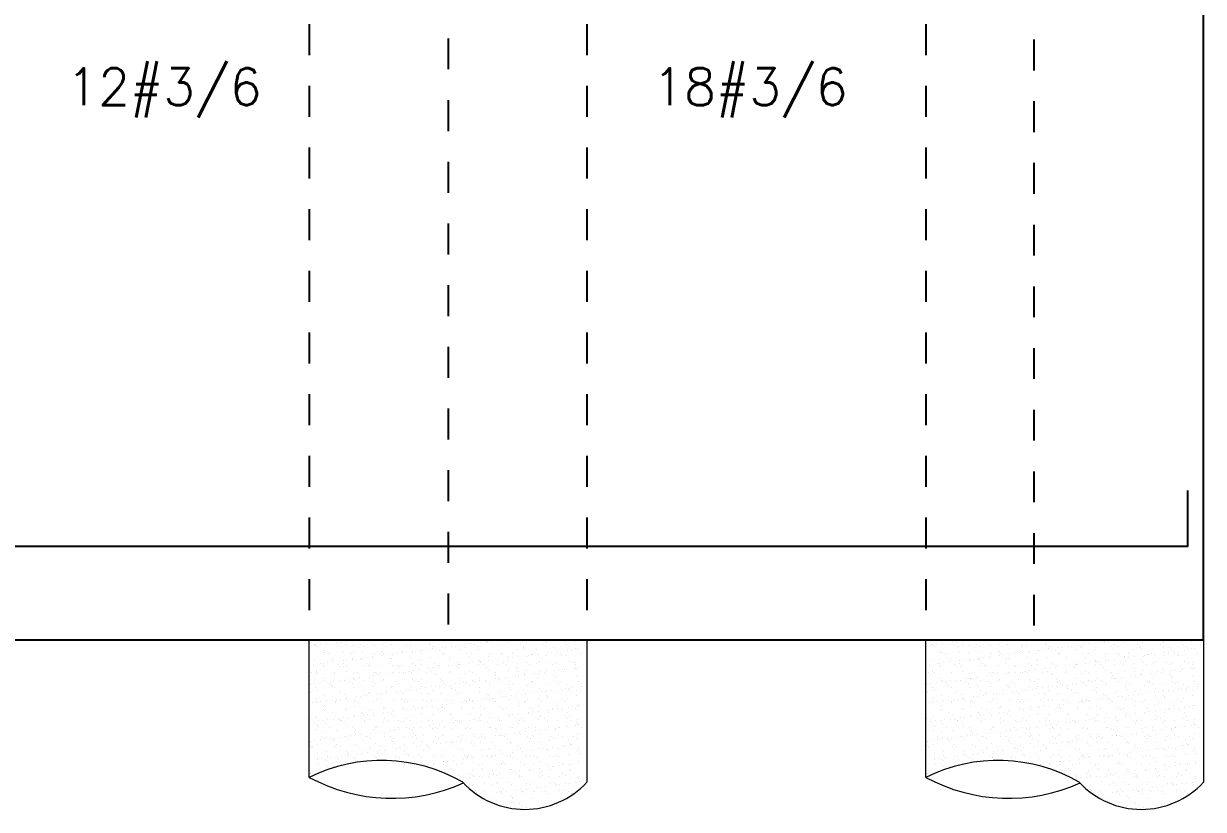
# Model space of a CAD drawing. Header units: millimetres. Extents: x 0 to 212, y -9 to 41.
# Drawn here: x 61.265 to 65.091, y 28.567 to 31.115 of the extents above; entities that cross this region are included whole.
import ezdxf
from ezdxf.enums import TextEntityAlignment as Align

# ---------------------------------------------------------------- set-up
doc = ezdxf.new("R2010")
doc.units = ezdxf.units.MM
doc.header["$LTSCALE"] = 0.01
doc.linetypes.add('DASHDOT', pattern=[1, 0.5, -0.25, 0, -0.25])
doc.linetypes.add('DASHED2', pattern=[0.375, 0.25, -0.125])
for name, color, linetype in [('FC_BORDE VIGA', 4, 'Continuous'), ('FC_EJES', 1, 'DASHDOT'), ('FC_HATCH', 253, 'Continuous'), ('FC_PROYECCION', 6, 'DASHED2'), ('FC_R-60', 11, 'Continuous'), ('FC_REFUERZO', 5, 'Continuous')]:
    doc.layers.add(name, color=color, linetype=linetype)
doc.styles.get("Standard").update_dxf_attribs({"font": 'romans.shx'})

# ---------------------------------------------------------------- blocks, each defined once
blk = doc.blocks.new('PilaDinamica0.90')
at = {"layer": 'FC_HATCH', "linetype": 'Continuous', "lineweight": 15}
for p, q in [((0.0157, -0.0177), (0.0157, -0.0177)), ((0.0167, -0.0164), (0.0167, -0.0164)), ((0.0215, -0.0146), (0.0215, -0.0146)), ((0.0235, -0.0174), (0.0235, -0.0174)), ((0.0268, -0.0228), (0.0268, -0.0228)), ((0.0359, -0.0157), (0.0359, -0.0157)), ((0.0453, -0.0363), (0.0453, -0.0363)), ((0.0553, -0.0132), (0.0553, -0.0132)), ((0.0782, -0.0169), (0.0782, -0.0169)), ((0.0877, -0.0089), (0.0877, -0.0089)), ((0.091, -0.0162), (0.091, -0.0162)), ((0.1001, -0.0073), (0.1001, -0.0073)), ((0.1011, -0.0226), (0.1011, -0.0226)), ((0.117, -0.0154), (0.117, -0.0154)), ((0.1195, -0.0047), (0.1195, -0.0047)), ((0.1214, -0.0194), (0.1214, -0.0194)), ((0.1392, -0.0172), (0.1392, -0.0172)), ((0.1519, -0.0004), (0.1519, -0.0004)), ((0.1653, -0.0161), (0.1653, -0.0161)), ((0.1754, -0.0225), (0.1754, -0.0225)), ((0.2037, -0.0149), (0.2037, -0.0149)), ((0.2139, -0.0175), (0.2139, -0.0175)), ((0.2396, -0.016), (0.2396, -0.016)), ((0.2497, -0.0224), (0.2497, -0.0224)), ((0.2661, -0.0141), (0.2661, -0.0141)), ((0.2984, -0.0365), (0.2984, -0.0365)), ((0.3093, -0.0183), (0.3093, -0.0183)), ((0.3137, -0.0224), (0.3137, -0.0224)), ((0.3139, -0.0158), (0.3139, -0.0158)), ((0.324, -0.0222), (0.324, -0.0222)), ((0.3271, -0.0144), (0.3271, -0.0144)), ((0.3342, -0.0382), (0.3342, -0.0382)), ((0.3608, -0.0357), (0.3608, -0.0357)), ((0.3666, -0.034), (0.3666, -0.034)), ((0.379, -0.0323), (0.379, -0.0323)), ((0.3855, -0.0014), (0.3855, -0.0014)), ((0.3882, -0.0157), (0.3882, -0.0157)), ((0.3916, -0.0121), (0.3916, -0.0121)), ((0.3983, -0.0221), (0.3983, -0.0221)), ((0.3984, -0.0298), (0.3984, -0.0298)), ((0.4062, -0.0204), (0.4062, -0.0204)), ((0.4219, -0.036), (0.4219, -0.036)), ((0.4308, -0.0255), (0.4308, -0.0255)), ((0.4432, -0.0239), (0.4432, -0.0239)), ((0.454, -0.0113), (0.454, -0.0113)), ((0.4625, -0.0156), (0.4625, -0.0156)), ((0.4626, -0.0213), (0.4626, -0.0213)), ((0.4726, -0.022), (0.4726, -0.022)), ((0.4863, -0.0337), (0.4863, -0.0337)), ((0.4951, -0.017), (0.4951, -0.017)), ((0.5017, -0.0213), (0.5017, -0.0213)), ((0.5061, -0.0253), (0.5061, -0.0253)), ((0.5075, -0.0154), (0.5075, -0.0154)), ((0.5151, -0.0116), (0.5151, -0.0116)), ((0.5269, -0.0129), (0.5269, -0.0129)), ((0.5368, -0.0154), (0.5368, -0.0154)), ((0.5469, -0.0218), (0.5469, -0.0218)), ((0.5488, -0.0329), (0.5488, -0.0329)), ((0.5593, -0.0086), (0.5593, -0.0086)), ((0.5717, -0.007), (0.5717, -0.007)), ((0.5734, -0.0003), (0.5734, -0.0003)), ((0.5778, -0.0043), (0.5778, -0.0043)), ((0.5795, -0.0093), (0.5795, -0.0093)), ((0.5911, -0.0044), (0.5911, -0.0044)), ((0.5986, -0.0234), (0.5986, -0.0234)), ((0.6098, -0.0331), (0.6098, -0.0331)), ((0.6111, -0.0153), (0.6111, -0.0153)), ((0.6212, -0.0217), (0.6212, -0.0217)), ((0.6235, -0.0001), (0.6235, -0.0001)), ((0.642, -0.0085), (0.642, -0.0085)), ((0.6703, -0.0024), (0.6703, -0.0024)), ((0.6742, -0.0308), (0.6742, -0.0308)), ((0.6854, -0.0152), (0.6854, -0.0152)), ((0.694, -0.0242), (0.694, -0.0242)), ((0.6955, -0.0216), (0.6955, -0.0216)), ((0.6984, -0.0282), (0.6984, -0.0282)), ((0.703, -0.0087), (0.703, -0.0087)), ((0.7367, -0.03), (0.7367, -0.03)), ((0.7597, -0.015), (0.7597, -0.015)), ((0.7658, -0.0032), (0.7658, -0.0032)), ((0.7674, -0.0064), (0.7674, -0.0064)), ((0.7698, -0.0214), (0.7698, -0.0214)), ((0.7702, -0.0073), (0.7702, -0.0073)), ((0.7909, -0.0263), (0.7909, -0.0263)), ((0.7977, -0.0303), (0.7977, -0.0303)), ((0.8058, -0.0379), (0.8058, -0.0379)), ((0.8299, -0.0056), (0.8299, -0.0056)), ((0.834, -0.0149), (0.834, -0.0149)), ((0.8382, -0.0336), (0.8382, -0.0336)), ((0.8441, -0.0213), (0.8441, -0.0213)), ((0.8506, -0.032), (0.8506, -0.032)), ((0.8622, -0.028), (0.8622, -0.028)), ((0.8626, -0.0054), (0.8626, -0.0054)), ((0.87, -0.0295), (0.87, -0.0295)), ((0.0172, -0.0637), (0.0172, -0.0637)), ((0.036, -0.0761), (0.036, -0.0761)), ((0.0455, -0.0762), (0.0455, -0.0762)), ((0.046, -0.0416), (0.046, -0.0416)), ((0.0497, -0.0404), (0.0497, -0.0404)), ((0.0579, -0.0746), (0.0579, -0.0746)), ((0.063, -0.0459), (0.063, -0.0459)), ((0.0704, -0.0594), (0.0704, -0.0594)), ((0.0773, -0.072), (0.0773, -0.072)), ((0.0797, -0.0629), (0.0797, -0.0629)), ((0.1097, -0.0678), (0.1097, -0.0678)), ((0.1103, -0.076), (0.1103, -0.076)), ((0.1104, -0.0393), (0.1104, -0.0393)), ((0.1221, -0.0661), (0.1221, -0.0661)), ((0.1373, -0.0457), (0.1373, -0.0457)), ((0.1407, -0.0632), (0.1407, -0.0632)), ((0.1415, -0.0636), (0.1415, -0.0636)), ((0.1421, -0.0384), (0.1421, -0.0384)), ((0.1659, -0.0602), (0.1659, -0.0602)), ((0.1703, -0.0642), (0.1703, -0.0642)), ((0.1729, -0.0385), (0.1729, -0.0385)), ((0.1739, -0.0593), (0.1739, -0.0593)), ((0.1846, -0.0758), (0.1846, -0.0758)), ((0.1864, -0.0577), (0.1864, -0.0577)), ((0.2052, -0.0609), (0.2052, -0.0609)), ((0.2057, -0.0551), (0.2057, -0.0551)), ((0.2116, -0.0456), (0.2116, -0.0456)), ((0.2339, -0.0388), (0.2339, -0.0388)), ((0.2376, -0.0393), (0.2376, -0.0393)), ((0.2382, -0.0509), (0.2382, -0.0509)), ((0.242, -0.0433), (0.242, -0.0433)), ((0.2506, -0.0492), (0.2506, -0.0492)), ((0.2589, -0.0757), (0.2589, -0.0757)), ((0.2628, -0.0623), (0.2628, -0.0623)), ((0.2676, -0.0601), (0.2676, -0.0601)), ((0.27, -0.0467), (0.27, -0.0467)), ((0.2859, -0.0455), (0.2859, -0.0455)), ((0.3024, -0.0424), (0.3024, -0.0424)), ((0.3148, -0.0408), (0.3148, -0.0408)), ((0.3286, -0.0604), (0.3286, -0.0604)), ((0.3332, -0.0756), (0.3332, -0.0756)), ((0.3345, -0.0414), (0.3345, -0.0414)), ((0.3582, -0.0631), (0.3582, -0.0631)), ((0.3602, -0.0453), (0.3602, -0.0453)), ((0.3626, -0.0672), (0.3626, -0.0672)), ((0.3931, -0.058), (0.3931, -0.058)), ((0.4075, -0.0754), (0.4075, -0.0754)), ((0.43, -0.0422), (0.43, -0.0422)), ((0.4344, -0.0462), (0.4344, -0.0462)), ((0.4345, -0.0452), (0.4345, -0.0452)), ((0.4551, -0.0652), (0.4551, -0.0652)), ((0.4555, -0.0573), (0.4555, -0.0573)), ((0.4818, -0.0753), (0.4818, -0.0753)), ((0.5088, -0.045), (0.5088, -0.045)), ((0.5166, -0.0575), (0.5166, -0.0575)), ((0.5171, -0.0759), (0.5171, -0.0759)), ((0.5268, -0.0443), (0.5268, -0.0443)), ((0.5295, -0.0743), (0.5295, -0.0743)), ((0.5489, -0.0717), (0.5489, -0.0717)), ((0.5506, -0.0661), (0.5506, -0.0661)), ((0.555, -0.0701), (0.555, -0.0701)), ((0.5561, -0.0752), (0.5561, -0.0752)), ((0.581, -0.0552), (0.581, -0.0552)), ((0.5813, -0.0675), (0.5813, -0.0675)), ((0.5831, -0.0449), (0.5831, -0.0449)), ((0.5937, -0.0658), (0.5937, -0.0658)), ((0.6131, -0.0633), (0.6131, -0.0633)), ((0.6223, -0.0451), (0.6223, -0.0451)), ((0.6267, -0.0492), (0.6267, -0.0492)), ((0.6304, -0.075), (0.6304, -0.075)), ((0.6435, -0.0544), (0.6435, -0.0544)), ((0.6455, -0.059), (0.6455, -0.059)), ((0.6475, -0.0682), (0.6475, -0.0682)), ((0.6574, -0.0448), (0.6574, -0.0448)), ((0.6579, -0.0574), (0.6579, -0.0574)), ((0.6773, -0.0548), (0.6773, -0.0548)), ((0.7045, -0.0547), (0.7045, -0.0547)), ((0.7047, -0.0749), (0.7047, -0.0749)), ((0.7097, -0.0506), (0.7097, -0.0506)), ((0.7192, -0.0472), (0.7192, -0.0472)), ((0.7221, -0.0489), (0.7221, -0.0489)), ((0.7317, -0.0446), (0.7317, -0.0446)), ((0.7382, -0.076), (0.7382, -0.076)), ((0.7415, -0.0464), (0.7415, -0.0464)), ((0.7429, -0.069), (0.7429, -0.069)), ((0.7473, -0.073), (0.7473, -0.073)), ((0.769, -0.0524), (0.769, -0.0524)), ((0.7739, -0.0421), (0.7739, -0.0421)), ((0.779, -0.0748), (0.779, -0.0748)), ((0.7864, -0.0405), (0.7864, -0.0405)), ((0.7992, -0.0763), (0.7992, -0.0763)), ((0.806, -0.0445), (0.806, -0.0445)), ((0.8147, -0.0481), (0.8147, -0.0481)), ((0.8191, -0.0521), (0.8191, -0.0521)), ((0.8314, -0.0516), (0.8314, -0.0516)), ((0.8398, -0.0711), (0.8398, -0.0711)), ((0.8533, -0.0746), (0.8533, -0.0746)), ((0.8637, -0.074), (0.8637, -0.074)), ((0.8803, -0.0444), (0.8803, -0.0444)), ((0.008, -0.1057), (0.008, -0.1057)), ((0.0131, -0.0805), (0.0131, -0.0805)), ((0.0187, -0.1097), (0.0187, -0.1097)), ((0.0224, -0.1021), (0.0224, -0.1021)), ((0.0268, -0.1061), (0.0268, -0.1061)), ((0.046, -0.0825), (0.046, -0.0825)), ((0.0475, -0.0876), (0.0475, -0.0876)), ((0.0812, -0.1089), (0.0812, -0.1089)), ((0.0823, -0.1056), (0.0823, -0.1056)), ((0.0942, -0.0812), (0.0942, -0.0812)), ((0.0986, -0.0852), (0.0986, -0.0852)), ((0.1119, -0.0853), (0.1119, -0.0853)), ((0.1193, -0.1042), (0.1193, -0.1042)), ((0.1203, -0.0824), (0.1203, -0.0824)), ((0.1422, -0.1092), (0.1422, -0.1092)), ((0.1566, -0.1055), (0.1566, -0.1055)), ((0.1744, -0.0845), (0.1744, -0.0845)), ((0.191, -0.0833), (0.191, -0.0833)), ((0.1946, -0.0823), (0.1946, -0.0823)), ((0.2067, -0.1068), (0.2067, -0.1068)), ((0.2148, -0.105), (0.2148, -0.105)), ((0.2192, -0.1091), (0.2192, -0.1091)), ((0.2277, -0.114), (0.2277, -0.114)), ((0.2309, -0.1053), (0.2309, -0.1053)), ((0.2354, -0.0848), (0.2354, -0.0848)), ((0.2602, -0.1097), (0.2602, -0.1097)), ((0.269, -0.0821), (0.269, -0.0821)), ((0.2691, -0.1061), (0.2691, -0.1061)), ((0.2726, -0.1081), (0.2726, -0.1081)), ((0.2865, -0.0841), (0.2865, -0.0841)), ((0.2909, -0.0881), (0.2909, -0.0881)), ((0.292, -0.1056), (0.292, -0.1056)), ((0.2999, -0.0824), (0.2999, -0.0824)), ((0.3052, -0.1052), (0.3052, -0.1052)), ((0.3117, -0.1071), (0.3117, -0.1071)), ((0.3244, -0.1013), (0.3244, -0.1013)), ((0.3302, -0.1063), (0.3302, -0.1063)), ((0.3368, -0.0997), (0.3368, -0.0997)), ((0.3433, -0.082), (0.3433, -0.082)), ((0.3562, -0.0971), (0.3562, -0.0971)), ((0.3623, -0.0817), (0.3623, -0.0817)), ((0.3795, -0.1051), (0.3795, -0.1051)), ((0.3834, -0.0862), (0.3834, -0.0862)), ((0.3886, -0.0928), (0.3886, -0.0928)), ((0.3946, -0.104), (0.3946, -0.104)), ((0.401, -0.0912), (0.401, -0.0912)), ((0.4071, -0.108), (0.4071, -0.108)), ((0.4115, -0.112), (0.4115, -0.112)), ((0.4176, -0.0819), (0.4176, -0.0819)), ((0.4204, -0.0886), (0.4204, -0.0886)), ((0.4234, -0.0819), (0.4234, -0.0819)), ((0.4528, -0.0844), (0.4528, -0.0844)), ((0.4538, -0.1049), (0.4538, -0.1049)), ((0.457, -0.1032), (0.457, -0.1032)), ((0.4652, -0.0827), (0.4652, -0.0827)), ((0.4789, -0.087), (0.4789, -0.087)), ((0.4833, -0.091), (0.4833, -0.091)), ((0.4846, -0.0802), (0.4846, -0.0802)), ((0.4878, -0.0796), (0.4878, -0.0796)), ((0.4919, -0.0817), (0.4919, -0.0817)), ((0.504, -0.1101), (0.504, -0.1101)), ((0.5181, -0.1035), (0.5181, -0.1035)), ((0.5281, -0.1048), (0.5281, -0.1048)), ((0.5503, -0.0788), (0.5503, -0.0788)), ((0.5662, -0.0816), (0.5662, -0.0816)), ((0.5757, -0.0891), (0.5757, -0.0891)), ((0.5825, -0.1012), (0.5825, -0.1012)), ((0.5995, -0.1109), (0.5995, -0.1109)), ((0.6024, -0.1047), (0.6024, -0.1047)), ((0.6113, -0.0791), (0.6113, -0.0791)), ((0.6405, -0.0814), (0.6405, -0.0814)), ((0.645, -0.1004), (0.645, -0.1004)), ((0.6712, -0.0899), (0.6712, -0.0899)), ((0.6756, -0.094), (0.6756, -0.094)), ((0.6757, -0.0768), (0.6757, -0.0768)), ((0.6767, -0.1045), (0.6767, -0.1045)), ((0.6964, -0.113), (0.6964, -0.113)), ((0.6993, -0.1137), (0.6993, -0.1137)), ((0.706, -0.1007), (0.706, -0.1007)), ((0.7148, -0.0813), (0.7148, -0.0813)), ((0.7317, -0.1094), (0.7317, -0.1094)), ((0.7441, -0.1078), (0.7441, -0.1078)), ((0.751, -0.1044), (0.751, -0.1044)), ((0.7635, -0.1052), (0.7635, -0.1052)), ((0.7681, -0.092), (0.7681, -0.092)), ((0.7705, -0.0984), (0.7705, -0.0984)), ((0.7891, -0.0812), (0.7891, -0.0812)), ((0.7918, -0.1138), (0.7918, -0.1138)), ((0.7959, -0.101), (0.7959, -0.101)), ((0.8084, -0.0993), (0.8084, -0.0993)), ((0.8253, -0.1043), (0.8253, -0.1043)), ((0.8278, -0.0968), (0.8278, -0.0968)), ((0.8329, -0.0976), (0.8329, -0.0976)), ((0.8602, -0.0925), (0.8602, -0.0925)), ((0.8634, -0.081), (0.8634, -0.081)), ((0.8636, -0.0929), (0.8636, -0.0929)), ((0.868, -0.0969), (0.868, -0.0969)), ((0.8726, -0.0909), (0.8726, -0.0909)), ((0.0033, -0.1436), (0.0033, -0.1436)), ((0.0157, -0.1419), (0.0157, -0.1419)), ((0.0351, -0.1394), (0.0351, -0.1394)), ((0.0476, -0.1251), (0.0476, -0.1251)), ((0.049, -0.1336), (0.049, -0.1336)), ((0.0553, -0.1359), (0.0553, -0.1359)), ((0.0653, -0.1423), (0.0653, -0.1423)), ((0.0675, -0.1351), (0.0675, -0.1351)), ((0.0713, -0.1469), (0.0713, -0.1469)), ((0.0757, -0.1509), (0.0757, -0.1509)), ((0.0799, -0.1335), (0.0799, -0.1335)), ((0.0993, -0.1309), (0.0993, -0.1309)), ((0.1134, -0.1312), (0.1134, -0.1312)), ((0.1296, -0.1357), (0.1296, -0.1357)), ((0.1317, -0.1267), (0.1317, -0.1267)), ((0.1396, -0.1421), (0.1396, -0.1421)), ((0.1431, -0.126), (0.1431, -0.126)), ((0.1441, -0.125), (0.1441, -0.125)), ((0.1475, -0.13), (0.1475, -0.13)), ((0.1635, -0.1225), (0.1635, -0.1225)), ((0.1682, -0.149), (0.1682, -0.149)), ((0.1759, -0.1305), (0.1759, -0.1305)), ((0.1959, -0.1182), (0.1959, -0.1182)), ((0.2039, -0.1356), (0.2039, -0.1356)), ((0.2082, -0.1528), (0.2082, -0.1528)), ((0.2084, -0.1166), (0.2084, -0.1166)), ((0.2139, -0.142), (0.2139, -0.142)), ((0.2369, -0.1307), (0.2369, -0.1307)), ((0.2399, -0.1281), (0.2399, -0.1281)), ((0.2637, -0.1498), (0.2637, -0.1498)), ((0.2706, -0.152), (0.2706, -0.152)), ((0.2782, -0.1355), (0.2782, -0.1355)), ((0.2882, -0.1419), (0.2882, -0.1419)), ((0.3014, -0.1284), (0.3014, -0.1284)), ((0.3317, -0.1523), (0.3317, -0.1523)), ((0.3354, -0.1289), (0.3354, -0.1289)), ((0.3398, -0.1329), (0.3398, -0.1329)), ((0.3525, -0.1353), (0.3525, -0.1353)), ((0.3606, -0.1519), (0.3606, -0.1519)), ((0.3625, -0.1417), (0.3625, -0.1417)), ((0.3638, -0.1276), (0.3638, -0.1276)), ((0.3961, -0.15), (0.3961, -0.15)), ((0.4106, -0.1517), (0.4106, -0.1517)), ((0.423, -0.1501), (0.423, -0.1501)), ((0.4249, -0.1279), (0.4249, -0.1279)), ((0.4268, -0.1352), (0.4268, -0.1352)), ((0.4323, -0.131), (0.4323, -0.131)), ((0.4368, -0.1416), (0.4368, -0.1416)), ((0.4424, -0.1475), (0.4424, -0.1475)), ((0.456, -0.1528), (0.456, -0.1528)), ((0.4585, -0.1492), (0.4585, -0.1492)), ((0.4748, -0.1433), (0.4748, -0.1433)), ((0.4872, -0.1416), (0.4872, -0.1416)), ((0.4893, -0.1256), (0.4893, -0.1256)), ((0.5011, -0.1351), (0.5011, -0.1351)), ((0.5066, -0.1391), (0.5066, -0.1391)), ((0.5111, -0.1415), (0.5111, -0.1415)), ((0.5196, -0.1495), (0.5196, -0.1495)), ((0.5278, -0.1318), (0.5278, -0.1318)), ((0.5322, -0.1359), (0.5322, -0.1359)), ((0.539, -0.1348), (0.539, -0.1348)), ((0.5515, -0.1332), (0.5515, -0.1332)), ((0.5518, -0.1248), (0.5518, -0.1248)), ((0.5709, -0.1306), (0.5709, -0.1306)), ((0.5754, -0.1349), (0.5754, -0.1349)), ((0.584, -0.1472), (0.584, -0.1472)), ((0.5854, -0.1413), (0.5854, -0.1413)), ((0.6033, -0.1263), (0.6033, -0.1263)), ((0.6039, -0.1149), (0.6039, -0.1149)), ((0.6128, -0.1251), (0.6128, -0.1251)), ((0.6157, -0.1247), (0.6157, -0.1247)), ((0.6246, -0.1339), (0.6246, -0.1339)), ((0.6351, -0.1222), (0.6351, -0.1222)), ((0.6465, -0.1464), (0.6465, -0.1464)), ((0.6497, -0.1348), (0.6497, -0.1348)), ((0.6597, -0.1412), (0.6597, -0.1412)), ((0.6675, -0.1179), (0.6675, -0.1179)), ((0.6772, -0.1228), (0.6772, -0.1228)), ((0.6799, -0.1163), (0.6799, -0.1163)), ((0.7075, -0.1467), (0.7075, -0.1467)), ((0.7201, -0.1348), (0.7201, -0.1348)), ((0.724, -0.1346), (0.724, -0.1346)), ((0.7245, -0.1388), (0.7245, -0.1388)), ((0.734, -0.1411), (0.734, -0.1411)), ((0.7397, -0.122), (0.7397, -0.122)), ((0.772, -0.1443), (0.772, -0.1443)), ((0.7962, -0.1178), (0.7962, -0.1178)), ((0.7983, -0.1345), (0.7983, -0.1345)), ((0.8007, -0.1223), (0.8007, -0.1223)), ((0.8083, -0.1409), (0.8083, -0.1409)), ((0.817, -0.1369), (0.817, -0.1369)), ((0.8344, -0.1435), (0.8344, -0.1435)), ((0.8652, -0.1199), (0.8652, -0.1199)), ((0.8726, -0.1344), (0.8726, -0.1344)), ((0.8822, -0.1514), (0.8822, -0.1514)), ((0.8826, -0.1408), (0.8826, -0.1408)), ((0.004, -0.1719), (0.004, -0.1719)), ((0.0202, -0.1556), (0.0202, -0.1556)), ((0.0248, -0.1909), (0.0248, -0.1909)), ((0.0272, -0.1655), (0.0272, -0.1655)), ((0.0505, -0.1795), (0.0505, -0.1795)), ((0.0827, -0.1548), (0.0827, -0.1548)), ((0.0965, -0.17), (0.0965, -0.17)), ((0.1015, -0.1653), (0.1015, -0.1653)), ((0.115, -0.1772), (0.115, -0.1772)), ((0.1213, -0.1898), (0.1213, -0.1898)), ((0.1437, -0.1551), (0.1437, -0.1551)), ((0.1537, -0.1855), (0.1537, -0.1855)), ((0.1661, -0.1839), (0.1661, -0.1839)), ((0.1758, -0.1652), (0.1758, -0.1652)), ((0.1774, -0.1764), (0.1774, -0.1764)), ((0.1855, -0.1813), (0.1855, -0.1813)), ((0.192, -0.1708), (0.192, -0.1708)), ((0.1964, -0.1748), (0.1964, -0.1748)), ((0.2179, -0.1771), (0.2179, -0.1771)), ((0.2303, -0.1754), (0.2303, -0.1754)), ((0.2384, -0.1767), (0.2384, -0.1767)), ((0.2497, -0.1729), (0.2497, -0.1729)), ((0.2501, -0.1651), (0.2501, -0.1651)), ((0.2681, -0.1539), (0.2681, -0.1539)), ((0.2822, -0.1686), (0.2822, -0.1686)), ((0.2888, -0.1729), (0.2888, -0.1729)), ((0.2946, -0.167), (0.2946, -0.167)), ((0.3029, -0.1744), (0.3029, -0.1744)), ((0.314, -0.1644), (0.314, -0.1644)), ((0.3244, -0.1649), (0.3244, -0.1649)), ((0.3464, -0.1602), (0.3464, -0.1602)), ((0.3588, -0.1585), (0.3588, -0.1585)), ((0.3653, -0.1736), (0.3653, -0.1736)), ((0.3782, -0.156), (0.3782, -0.156)), ((0.3843, -0.1737), (0.3843, -0.1737)), ((0.3887, -0.1777), (0.3887, -0.1777)), ((0.3987, -0.1648), (0.3987, -0.1648)), ((0.4264, -0.1739), (0.4264, -0.1739)), ((0.4604, -0.1568), (0.4604, -0.1568)), ((0.473, -0.1647), (0.473, -0.1647)), ((0.4812, -0.1758), (0.4812, -0.1758)), ((0.4908, -0.1716), (0.4908, -0.1716)), ((0.5473, -0.1645), (0.5473, -0.1645)), ((0.5529, -0.1549), (0.5529, -0.1549)), ((0.5533, -0.1708), (0.5533, -0.1708)), ((0.5767, -0.1766), (0.5767, -0.1766)), ((0.5811, -0.1807), (0.5811, -0.1807)), ((0.5929, -0.1895), (0.5929, -0.1895)), ((0.6143, -0.1711), (0.6143, -0.1711)), ((0.6216, -0.1644), (0.6216, -0.1644)), ((0.6253, -0.1852), (0.6253, -0.1852)), ((0.6377, -0.1836), (0.6377, -0.1836)), ((0.6484, -0.1557), (0.6484, -0.1557)), ((0.6528, -0.1597), (0.6528, -0.1597)), ((0.6571, -0.181), (0.6571, -0.181)), ((0.6735, -0.1787), (0.6735, -0.1787)), ((0.6787, -0.1687), (0.6787, -0.1687)), ((0.6895, -0.1768), (0.6895, -0.1768)), ((0.6959, -0.1643), (0.6959, -0.1643)), ((0.7019, -0.1751), (0.7019, -0.1751)), ((0.7213, -0.1726), (0.7213, -0.1726)), ((0.7412, -0.1679), (0.7412, -0.1679)), ((0.7453, -0.1578), (0.7453, -0.1578)), ((0.7537, -0.1683), (0.7537, -0.1683)), ((0.7661, -0.1667), (0.7661, -0.1667)), ((0.769, -0.1796), (0.769, -0.1796)), ((0.7702, -0.1641), (0.7702, -0.1641)), ((0.7734, -0.1836), (0.7734, -0.1836)), ((0.7735, -0.1903), (0.7735, -0.1903)), ((0.7855, -0.1641), (0.7855, -0.1641)), ((0.8022, -0.1682), (0.8022, -0.1682)), ((0.8179, -0.1599), (0.8179, -0.1599)), ((0.8304, -0.1582), (0.8304, -0.1582)), ((0.8359, -0.1895), (0.8359, -0.1895)), ((0.8407, -0.1586), (0.8407, -0.1586)), ((0.8446, -0.164), (0.8446, -0.164)), ((0.8451, -0.1627), (0.8451, -0.1627)), ((0.8498, -0.1557), (0.8498, -0.1557)), ((0.8659, -0.1817), (0.8659, -0.1817)), ((0.8667, -0.1659), (0.8667, -0.1659)), ((0.0002, -0.1957), (0.0002, -0.1957)), ((0.0103, -0.2022), (0.0103, -0.2022)), ((0.0217, -0.2016), (0.0217, -0.2016)), ((0.0253, -0.2024), (0.0253, -0.2024)), ((0.0377, -0.2008), (0.0377, -0.2008)), ((0.0465, -0.2252), (0.0465, -0.2252)), ((0.0485, -0.2127), (0.0485, -0.2127)), ((0.052, -0.2255), (0.052, -0.2255)), ((0.0529, -0.2167), (0.0529, -0.2167)), ((0.0571, -0.1983), (0.0571, -0.1983)), ((0.0745, -0.1956), (0.0745, -0.1956)), ((0.0842, -0.2008), (0.0842, -0.2008)), ((0.0846, -0.202), (0.0846, -0.202)), ((0.0895, -0.194), (0.0895, -0.194)), ((0.1019, -0.1924), (0.1019, -0.1924)), ((0.1165, -0.2232), (0.1165, -0.2232)), ((0.1202, -0.1917), (0.1202, -0.1917)), ((0.1208, -0.2251), (0.1208, -0.2251)), ((0.1246, -0.1957), (0.1246, -0.1957)), ((0.1452, -0.2011), (0.1452, -0.2011)), ((0.1454, -0.2148), (0.1454, -0.2148)), ((0.1488, -0.1955), (0.1488, -0.1955)), ((0.1589, -0.2019), (0.1589, -0.2019)), ((0.1789, -0.2224), (0.1789, -0.2224)), ((0.1951, -0.225), (0.1951, -0.225)), ((0.2097, -0.1988), (0.2097, -0.1988)), ((0.2171, -0.1938), (0.2171, -0.1938)), ((0.2231, -0.1953), (0.2231, -0.1953)), ((0.2332, -0.2018), (0.2332, -0.2018)), ((0.2399, -0.2227), (0.2399, -0.2227)), ((0.2409, -0.2156), (0.2409, -0.2156)), ((0.2453, -0.2196), (0.2453, -0.2196)), ((0.2694, -0.2248), (0.2694, -0.2248)), ((0.2721, -0.198), (0.2721, -0.198)), ((0.2974, -0.1952), (0.2974, -0.1952)), ((0.3042, -0.2275), (0.3042, -0.2275)), ((0.3044, -0.2204), (0.3044, -0.2204)), ((0.3075, -0.2016), (0.3075, -0.2016)), ((0.3126, -0.1946), (0.3126, -0.1946)), ((0.3166, -0.2259), (0.3166, -0.2259)), ((0.317, -0.1987), (0.317, -0.1987)), ((0.3332, -0.1983), (0.3332, -0.1983)), ((0.336, -0.2233), (0.336, -0.2233)), ((0.3377, -0.2177), (0.3377, -0.2177)), ((0.3437, -0.2247), (0.3437, -0.2247)), ((0.3668, -0.2196), (0.3668, -0.2196)), ((0.3684, -0.219), (0.3684, -0.219)), ((0.3717, -0.1951), (0.3717, -0.1951)), ((0.3808, -0.2174), (0.3808, -0.2174)), ((0.3818, -0.2015), (0.3818, -0.2015)), ((0.3976, -0.196), (0.3976, -0.196)), ((0.4002, -0.2149), (0.4002, -0.2149)), ((0.4095, -0.1968), (0.4095, -0.1968)), ((0.418, -0.2246), (0.418, -0.2246)), ((0.4279, -0.2199), (0.4279, -0.2199)), ((0.4326, -0.2106), (0.4326, -0.2106)), ((0.4332, -0.2185), (0.4332, -0.2185)), ((0.4376, -0.2225), (0.4376, -0.2225)), ((0.445, -0.209), (0.445, -0.209)), ((0.446, -0.1949), (0.446, -0.1949)), ((0.4561, -0.2013), (0.4561, -0.2013)), ((0.4601, -0.1952), (0.4601, -0.1952)), ((0.4644, -0.2064), (0.4644, -0.2064)), ((0.4923, -0.2175), (0.4923, -0.2175)), ((0.4923, -0.2244), (0.4923, -0.2244)), ((0.4968, -0.2021), (0.4968, -0.2021)), ((0.5049, -0.1976), (0.5049, -0.1976)), ((0.5092, -0.2005), (0.5092, -0.2005)), ((0.5093, -0.2016), (0.5093, -0.2016)), ((0.5203, -0.1948), (0.5203, -0.1948)), ((0.5211, -0.1955), (0.5211, -0.1955)), ((0.5286, -0.1979), (0.5286, -0.1979)), ((0.5301, -0.2206), (0.5301, -0.2206)), ((0.5304, -0.2012), (0.5304, -0.2012)), ((0.5548, -0.2167), (0.5548, -0.2167)), ((0.561, -0.1937), (0.561, -0.1937)), ((0.5666, -0.2243), (0.5666, -0.2243)), ((0.5735, -0.192), (0.5735, -0.192)), ((0.5855, -0.1931), (0.5855, -0.1931)), ((0.5946, -0.1947), (0.5946, -0.1947)), ((0.6018, -0.1997), (0.6018, -0.1997)), ((0.6047, -0.2011), (0.6047, -0.2011)), ((0.6158, -0.217), (0.6158, -0.217)), ((0.6256, -0.2214), (0.6256, -0.2214)), ((0.63, -0.2255), (0.63, -0.2255)), ((0.6409, -0.2242), (0.6409, -0.2242)), ((0.648, -0.1923), (0.648, -0.1923)), ((0.6689, -0.1945), (0.6689, -0.1945)), ((0.679, -0.2009), (0.679, -0.2009)), ((0.6802, -0.2147), (0.6802, -0.2147)), ((0.6973, -0.2005), (0.6973, -0.2005)), ((0.7017, -0.2045), (0.7017, -0.2045)), ((0.709, -0.1926), (0.709, -0.1926)), ((0.7152, -0.224), (0.7152, -0.224)), ((0.7224, -0.2236), (0.7224, -0.2236)), ((0.7427, -0.2139), (0.7427, -0.2139)), ((0.7432, -0.1944), (0.7432, -0.1944)), ((0.7533, -0.2008), (0.7533, -0.2008)), ((0.7757, -0.2272), (0.7757, -0.2272)), ((0.7881, -0.2256), (0.7881, -0.2256)), ((0.7895, -0.2239), (0.7895, -0.2239)), ((0.7942, -0.2026), (0.7942, -0.2026)), ((0.8037, -0.2142), (0.8037, -0.2142)), ((0.8075, -0.223), (0.8075, -0.223)), ((0.8175, -0.1943), (0.8175, -0.1943)), ((0.8179, -0.2244), (0.8179, -0.2244)), ((0.8223, -0.2284), (0.8223, -0.2284)), ((0.8276, -0.2007), (0.8276, -0.2007)), ((0.8399, -0.2187), (0.8399, -0.2187)), ((0.8524, -0.2171), (0.8524, -0.2171)), ((0.8638, -0.2237), (0.8638, -0.2237)), ((0.8682, -0.2119), (0.8682, -0.2119)), ((0.8718, -0.2146), (0.8718, -0.2146)), ((0.0019, -0.2566), (0.0019, -0.2566)), ((0.0148, -0.2656), (0.0148, -0.2656)), ((0.0195, -0.2555), (0.0195, -0.2555)), ((0.0232, -0.2476), (0.0232, -0.2476)), ((0.0296, -0.2619), (0.0296, -0.2619)), ((0.0473, -0.2613), (0.0473, -0.2613)), ((0.0597, -0.2597), (0.0597, -0.2597)), ((0.0737, -0.2357), (0.0737, -0.2357)), ((0.0791, -0.2571), (0.0791, -0.2571)), ((0.0857, -0.2468), (0.0857, -0.2468)), ((0.0938, -0.2554), (0.0938, -0.2554)), ((0.0974, -0.2575), (0.0974, -0.2575)), ((0.1018, -0.2615), (0.1018, -0.2615)), ((0.1039, -0.2618), (0.1039, -0.2618)), ((0.1115, -0.2529), (0.1115, -0.2529)), ((0.1239, -0.2512), (0.1239, -0.2512)), ((0.1433, -0.2487), (0.1433, -0.2487)), ((0.1467, -0.2471), (0.1467, -0.2471)), ((0.1681, -0.2552), (0.1681, -0.2552)), ((0.1691, -0.2365), (0.1691, -0.2365)), ((0.1735, -0.2406), (0.1735, -0.2406)), ((0.1757, -0.2444), (0.1757, -0.2444)), ((0.1782, -0.2616), (0.1782, -0.2616)), ((0.1881, -0.2428), (0.1881, -0.2428)), ((0.1943, -0.2596), (0.1943, -0.2596)), ((0.2075, -0.2402), (0.2075, -0.2402)), ((0.2112, -0.2448), (0.2112, -0.2448)), ((0.2399, -0.236), (0.2399, -0.236)), ((0.2424, -0.2551), (0.2424, -0.2551)), ((0.2523, -0.2343), (0.2523, -0.2343)), ((0.2525, -0.2615), (0.2525, -0.2615)), ((0.266, -0.2386), (0.266, -0.2386)), ((0.2717, -0.2318), (0.2717, -0.2318)), ((0.2736, -0.244), (0.2736, -0.244)), ((0.2898, -0.2604), (0.2898, -0.2604)), ((0.2942, -0.2644), (0.2942, -0.2644)), ((0.3059, -0.2663), (0.3059, -0.2663)), ((0.3167, -0.255), (0.3167, -0.255)), ((0.3268, -0.2614), (0.3268, -0.2614)), ((0.3347, -0.2443), (0.3347, -0.2443)), ((0.3615, -0.2395), (0.3615, -0.2395)), ((0.3659, -0.2435), (0.3659, -0.2435)), ((0.3683, -0.2655), (0.3683, -0.2655)), ((0.3866, -0.2625), (0.3866, -0.2625)), ((0.391, -0.2548), (0.391, -0.2548)), ((0.3991, -0.2419), (0.3991, -0.2419)), ((0.4011, -0.2612), (0.4011, -0.2612)), ((0.4294, -0.2658), (0.4294, -0.2658)), ((0.4584, -0.2416), (0.4584, -0.2416)), ((0.4616, -0.2411), (0.4616, -0.2411)), ((0.4653, -0.2547), (0.4653, -0.2547)), ((0.467, -0.2678), (0.467, -0.2678)), ((0.4754, -0.2611), (0.4754, -0.2611)), ((0.4821, -0.2633), (0.4821, -0.2633)), ((0.4864, -0.2653), (0.4864, -0.2653)), ((0.4865, -0.2674), (0.4865, -0.2674)), ((0.4938, -0.2635), (0.4938, -0.2635)), ((0.5188, -0.261), (0.5188, -0.261)), ((0.5226, -0.2414), (0.5226, -0.2414)), ((0.5312, -0.2594), (0.5312, -0.2594)), ((0.5396, -0.2545), (0.5396, -0.2545)), ((0.5497, -0.261), (0.5497, -0.261)), ((0.5506, -0.2568), (0.5506, -0.2568)), ((0.5538, -0.2424), (0.5538, -0.2424)), ((0.5563, -0.2627), (0.5563, -0.2627)), ((0.5582, -0.2464), (0.5582, -0.2464)), ((0.579, -0.2654), (0.579, -0.2654)), ((0.583, -0.2526), (0.583, -0.2526)), ((0.587, -0.2391), (0.587, -0.2391)), ((0.5955, -0.2509), (0.5955, -0.2509)), ((0.6139, -0.2544), (0.6139, -0.2544)), ((0.6149, -0.2484), (0.6149, -0.2484)), ((0.6173, -0.263), (0.6173, -0.263)), ((0.624, -0.2608), (0.624, -0.2608)), ((0.6473, -0.2441), (0.6473, -0.2441)), ((0.6495, -0.2383), (0.6495, -0.2383)), ((0.6507, -0.2445), (0.6507, -0.2445)), ((0.6597, -0.2425), (0.6597, -0.2425)), ((0.6745, -0.2663), (0.6745, -0.2663)), ((0.6791, -0.2399), (0.6791, -0.2399)), ((0.6817, -0.2607), (0.6817, -0.2607)), ((0.6882, -0.2543), (0.6882, -0.2543)), ((0.6983, -0.2607), (0.6983, -0.2607)), ((0.7105, -0.2386), (0.7105, -0.2386)), ((0.7115, -0.2356), (0.7115, -0.2356)), ((0.7239, -0.234), (0.7239, -0.234)), ((0.7433, -0.2315), (0.7433, -0.2315)), ((0.7442, -0.2599), (0.7442, -0.2599)), ((0.7462, -0.2453), (0.7462, -0.2453)), ((0.7506, -0.2493), (0.7506, -0.2493)), ((0.7625, -0.2541), (0.7625, -0.2541)), ((0.7726, -0.2606), (0.7726, -0.2606)), ((0.775, -0.2363), (0.775, -0.2363)), ((0.8052, -0.2602), (0.8052, -0.2602)), ((0.8368, -0.254), (0.8368, -0.254)), ((0.8374, -0.2355), (0.8374, -0.2355)), ((0.8431, -0.2474), (0.8431, -0.2474)), ((0.8469, -0.2604), (0.8469, -0.2604)), ((0.8697, -0.2579), (0.8697, -0.2579)), ((0.0247, -0.2936), (0.0247, -0.2936)), ((0.0257, -0.2784), (0.0257, -0.2784)), ((0.0301, -0.2824), (0.0301, -0.2824)), ((0.0508, -0.3015), (0.0508, -0.3015)), ((0.0535, -0.2715), (0.0535, -0.2715)), ((0.0658, -0.285), (0.0658, -0.285)), ((0.0872, -0.2928), (0.0872, -0.2928)), ((0.118, -0.2692), (0.118, -0.2692)), ((0.1226, -0.2805), (0.1226, -0.2805)), ((0.1401, -0.2848), (0.1401, -0.2848)), ((0.1463, -0.3023), (0.1463, -0.3023)), ((0.1482, -0.2931), (0.1482, -0.2931)), ((0.1804, -0.2684), (0.1804, -0.2684)), ((0.1977, -0.3033), (0.1977, -0.3033)), ((0.2101, -0.3017), (0.2101, -0.3017)), ((0.2127, -0.2907), (0.2127, -0.2907)), ((0.2144, -0.2847), (0.2144, -0.2847)), ((0.218, -0.2813), (0.218, -0.2813)), ((0.2224, -0.2854), (0.2224, -0.2854)), ((0.2295, -0.2991), (0.2295, -0.2991)), ((0.2414, -0.2687), (0.2414, -0.2687)), ((0.2432, -0.3044), (0.2432, -0.3044)), ((0.2619, -0.2948), (0.2619, -0.2948)), ((0.2743, -0.2932), (0.2743, -0.2932)), ((0.2751, -0.2899), (0.2751, -0.2899)), ((0.2887, -0.2846), (0.2887, -0.2846)), ((0.2937, -0.2906), (0.2937, -0.2906)), ((0.3149, -0.2834), (0.3149, -0.2834)), ((0.3262, -0.2864), (0.3262, -0.2864)), ((0.3362, -0.2902), (0.3362, -0.2902)), ((0.3386, -0.2847), (0.3386, -0.2847)), ((0.3387, -0.3052), (0.3387, -0.3052)), ((0.358, -0.2822), (0.358, -0.2822)), ((0.363, -0.2844), (0.363, -0.2844)), ((0.3904, -0.2779), (0.3904, -0.2779)), ((0.4006, -0.2879), (0.4006, -0.2879)), ((0.4028, -0.2763), (0.4028, -0.2763)), ((0.4104, -0.2843), (0.4104, -0.2843)), ((0.4148, -0.2883), (0.4148, -0.2883)), ((0.4222, -0.2737), (0.4222, -0.2737)), ((0.4373, -0.2843), (0.4373, -0.2843)), ((0.4546, -0.2695), (0.4546, -0.2695)), ((0.4631, -0.2871), (0.4631, -0.2871)), ((0.5073, -0.2864), (0.5073, -0.2864)), ((0.5116, -0.2842), (0.5116, -0.2842)), ((0.5241, -0.2874), (0.5241, -0.2874)), ((0.5859, -0.284), (0.5859, -0.284)), ((0.5885, -0.2851), (0.5885, -0.2851)), ((0.6027, -0.2872), (0.6027, -0.2872)), ((0.6071, -0.2912), (0.6071, -0.2912)), ((0.651, -0.2843), (0.651, -0.2843)), ((0.6602, -0.2839), (0.6602, -0.2839)), ((0.6693, -0.303), (0.6693, -0.303)), ((0.6789, -0.2703), (0.6789, -0.2703)), ((0.6817, -0.3013), (0.6817, -0.3013)), ((0.6996, -0.2893), (0.6996, -0.2893)), ((0.7011, -0.2988), (0.7011, -0.2988)), ((0.712, -0.2846), (0.712, -0.2846)), ((0.7335, -0.2945), (0.7335, -0.2945)), ((0.7345, -0.2838), (0.7345, -0.2838)), ((0.7457, -0.3059), (0.7457, -0.3059)), ((0.7459, -0.2929), (0.7459, -0.2929)), ((0.7653, -0.2903), (0.7653, -0.2903)), ((0.7714, -0.2684), (0.7714, -0.2684)), ((0.7765, -0.2823), (0.7765, -0.2823)), ((0.7951, -0.2901), (0.7951, -0.2901)), ((0.7977, -0.2861), (0.7977, -0.2861)), ((0.7995, -0.2942), (0.7995, -0.2942)), ((0.8088, -0.2836), (0.8088, -0.2836)), ((0.8101, -0.2844), (0.8101, -0.2844)), ((0.8295, -0.2819), (0.8295, -0.2819)), ((0.8389, -0.2815), (0.8389, -0.2815)), ((0.8619, -0.2776), (0.8619, -0.2776)), ((0.8668, -0.2692), (0.8668, -0.2692)), ((0.8712, -0.2732), (0.8712, -0.2732)), ((0.8712, -0.3038), (0.8712, -0.3038)), ((0.8744, -0.276), (0.8744, -0.276)), ((0.8831, -0.2835), (0.8831, -0.2835)), ((0.0029, -0.3442), (0.0029, -0.3442)), ((0.005, -0.3287), (0.005, -0.3287)), ((0.0174, -0.327), (0.0174, -0.327)), ((0.0262, -0.3395), (0.0262, -0.3395)), ((0.0368, -0.3245), (0.0368, -0.3245)), ((0.0388, -0.3152), (0.0388, -0.3152)), ((0.0488, -0.3216), (0.0488, -0.3216)), ((0.055, -0.3175), (0.055, -0.3175)), ((0.0693, -0.3202), (0.0693, -0.3202)), ((0.0746, -0.3232), (0.0746, -0.3232)), ((0.079, -0.3272), (0.079, -0.3272)), ((0.0817, -0.3186), (0.0817, -0.3186)), ((0.0887, -0.3387), (0.0887, -0.3387)), ((0.1011, -0.316), (0.1011, -0.316)), ((0.1131, -0.3151), (0.1131, -0.3151)), ((0.1195, -0.3151), (0.1195, -0.3151)), ((0.1231, -0.3215), (0.1231, -0.3215)), ((0.1335, -0.3117), (0.1335, -0.3117)), ((0.1459, -0.3101), (0.1459, -0.3101)), ((0.1497, -0.339), (0.1497, -0.339)), ((0.1507, -0.3063), (0.1507, -0.3063)), ((0.1653, -0.3076), (0.1653, -0.3076)), ((0.1715, -0.3253), (0.1715, -0.3253)), ((0.1819, -0.3143), (0.1819, -0.3143)), ((0.1874, -0.315), (0.1874, -0.315)), ((0.1974, -0.3214), (0.1974, -0.3214)), ((0.2142, -0.3367), (0.2142, -0.3367)), ((0.2429, -0.3146), (0.2429, -0.3146)), ((0.2617, -0.3148), (0.2617, -0.3148)), ((0.2669, -0.3261), (0.2669, -0.3261)), ((0.2713, -0.3302), (0.2713, -0.3302)), ((0.2717, -0.3212), (0.2717, -0.3212)), ((0.2766, -0.3359), (0.2766, -0.3359)), ((0.3074, -0.3123), (0.3074, -0.3123)), ((0.3079, -0.3443), (0.3079, -0.3443)), ((0.336, -0.3147), (0.336, -0.3147)), ((0.3377, -0.3362), (0.3377, -0.3362)), ((0.3431, -0.3092), (0.3431, -0.3092)), ((0.346, -0.3211), (0.346, -0.3211)), ((0.3606, -0.3436), (0.3606, -0.3436)), ((0.3638, -0.3283), (0.3638, -0.3283)), ((0.3698, -0.3115), (0.3698, -0.3115)), ((0.38, -0.3411), (0.38, -0.3411)), ((0.3822, -0.3442), (0.3822, -0.3442)), ((0.4021, -0.3339), (0.4021, -0.3339)), ((0.4103, -0.3146), (0.4103, -0.3146)), ((0.4124, -0.3368), (0.4124, -0.3368)), ((0.4203, -0.321), (0.4203, -0.321)), ((0.4248, -0.3352), (0.4248, -0.3352)), ((0.4309, -0.3118), (0.4309, -0.3118)), ((0.4356, -0.3073), (0.4356, -0.3073)), ((0.4442, -0.3326), (0.4442, -0.3326)), ((0.4566, -0.344), (0.4566, -0.344)), ((0.4593, -0.3291), (0.4593, -0.3291)), ((0.4637, -0.3331), (0.4637, -0.3331)), ((0.4646, -0.3331), (0.4646, -0.3331)), ((0.4766, -0.3284), (0.4766, -0.3284)), ((0.4846, -0.3144), (0.4846, -0.3144)), ((0.489, -0.3267), (0.489, -0.3267)), ((0.4946, -0.3208), (0.4946, -0.3208)), ((0.4953, -0.3095), (0.4953, -0.3095)), ((0.5084, -0.3242), (0.5084, -0.3242)), ((0.5256, -0.3334), (0.5256, -0.3334)), ((0.5309, -0.3439), (0.5309, -0.3439)), ((0.531, -0.3081), (0.531, -0.3081)), ((0.5354, -0.3122), (0.5354, -0.3122)), ((0.5408, -0.3199), (0.5408, -0.3199)), ((0.5532, -0.3183), (0.5532, -0.3183)), ((0.5562, -0.3312), (0.5562, -0.3312)), ((0.5578, -0.3087), (0.5578, -0.3087)), ((0.5589, -0.3143), (0.5589, -0.3143)), ((0.5689, -0.3207), (0.5689, -0.3207)), ((0.5726, -0.3157), (0.5726, -0.3157)), ((0.59, -0.3311), (0.59, -0.3311)), ((0.605, -0.3114), (0.605, -0.3114)), ((0.6052, -0.3438), (0.6052, -0.3438)), ((0.6175, -0.3098), (0.6175, -0.3098)), ((0.6188, -0.309), (0.6188, -0.309)), ((0.6279, -0.3102), (0.6279, -0.3102)), ((0.6332, -0.3142), (0.6332, -0.3142)), ((0.6369, -0.3073), (0.6369, -0.3073)), ((0.6432, -0.3206), (0.6432, -0.3206)), ((0.6516, -0.332), (0.6516, -0.332)), ((0.6525, -0.3303), (0.6525, -0.3303)), ((0.656, -0.336), (0.656, -0.336)), ((0.6795, -0.3436), (0.6795, -0.3436)), ((0.6833, -0.3067), (0.6833, -0.3067)), ((0.7075, -0.314), (0.7075, -0.314)), ((0.7135, -0.3306), (0.7135, -0.3306)), ((0.7175, -0.3204), (0.7175, -0.3204)), ((0.7234, -0.3111), (0.7234, -0.3111)), ((0.7278, -0.3151), (0.7278, -0.3151)), ((0.7485, -0.3341), (0.7485, -0.3341)), ((0.7538, -0.3435), (0.7538, -0.3435)), ((0.778, -0.3282), (0.778, -0.3282)), ((0.7818, -0.3139), (0.7818, -0.3139)), ((0.7918, -0.3203), (0.7918, -0.3203)), ((0.8067, -0.3062), (0.8067, -0.3062)), ((0.8203, -0.3132), (0.8203, -0.3132)), ((0.8281, -0.3434), (0.8281, -0.3434)), ((0.8321, -0.3433), (0.8321, -0.3433)), ((0.8404, -0.3274), (0.8404, -0.3274)), ((0.844, -0.3349), (0.844, -0.3349)), ((0.8484, -0.339), (0.8484, -0.339)), ((0.8515, -0.3408), (0.8515, -0.3408)), ((0.8561, -0.3138), (0.8561, -0.3138)), ((0.8661, -0.3202), (0.8661, -0.3202)), ((0.0073, -0.3482), (0.0073, -0.3482)), ((0.0107, -0.3449), (0.0107, -0.3449)), ((0.028, -0.3672), (0.028, -0.3672)), ((0.0565, -0.3634), (0.0565, -0.3634)), ((0.058, -0.375), (0.058, -0.375)), ((0.0681, -0.3814), (0.0681, -0.3814)), ((0.085, -0.3447), (0.085, -0.3447)), ((0.0913, -0.3791), (0.0913, -0.3791)), ((0.0998, -0.3463), (0.0998, -0.3463)), ((0.1037, -0.3774), (0.1037, -0.3774)), ((0.121, -0.3611), (0.121, -0.3611)), ((0.1231, -0.3749), (0.1231, -0.3749)), ((0.1235, -0.368), (0.1235, -0.368)), ((0.1279, -0.3721), (0.1279, -0.3721)), ((0.1323, -0.3748), (0.1323, -0.3748)), ((0.1424, -0.3813), (0.1424, -0.3813)), ((0.1555, -0.3706), (0.1555, -0.3706)), ((0.1593, -0.3446), (0.1593, -0.3446)), ((0.1679, -0.369), (0.1679, -0.369)), ((0.1834, -0.3603), (0.1834, -0.3603)), ((0.1873, -0.3664), (0.1873, -0.3664)), ((0.1952, -0.3471), (0.1952, -0.3471)), ((0.1996, -0.3511), (0.1996, -0.3511)), ((0.2066, -0.3747), (0.2066, -0.3747)), ((0.2167, -0.3811), (0.2167, -0.3811)), ((0.2197, -0.3622), (0.2197, -0.3622)), ((0.2204, -0.3701), (0.2204, -0.3701)), ((0.2321, -0.3605), (0.2321, -0.3605)), ((0.2336, -0.3445), (0.2336, -0.3445)), ((0.2445, -0.3606), (0.2445, -0.3606)), ((0.2515, -0.358), (0.2515, -0.358)), ((0.2781, -0.3819), (0.2781, -0.3819)), ((0.2809, -0.3746), (0.2809, -0.3746)), ((0.2839, -0.3537), (0.2839, -0.3537)), ((0.291, -0.381), (0.291, -0.381)), ((0.2921, -0.3492), (0.2921, -0.3492)), ((0.2963, -0.3521), (0.2963, -0.3521)), ((0.3089, -0.3583), (0.3089, -0.3583)), ((0.3157, -0.3495), (0.3157, -0.3495)), ((0.3158, -0.371), (0.3158, -0.371)), ((0.3202, -0.375), (0.3202, -0.375)), ((0.3392, -0.3822), (0.3392, -0.3822)), ((0.3481, -0.3453), (0.3481, -0.3453)), ((0.3552, -0.3744), (0.3552, -0.3744)), ((0.3653, -0.3809), (0.3653, -0.3809)), ((0.3713, -0.3575), (0.3713, -0.3575)), ((0.3876, -0.35), (0.3876, -0.35)), ((0.392, -0.354), (0.392, -0.354)), ((0.4036, -0.3799), (0.4036, -0.3799)), ((0.4127, -0.3731), (0.4127, -0.3731)), ((0.4295, -0.3743), (0.4295, -0.3743)), ((0.4324, -0.3578), (0.4324, -0.3578)), ((0.4396, -0.3807), (0.4396, -0.3807)), ((0.4661, -0.3791), (0.4661, -0.3791)), ((0.4845, -0.3521), (0.4845, -0.3521)), ((0.4968, -0.3555), (0.4968, -0.3555)), ((0.5038, -0.3742), (0.5038, -0.3742)), ((0.5082, -0.3739), (0.5082, -0.3739)), ((0.5126, -0.3779), (0.5126, -0.3779)), ((0.5139, -0.3806), (0.5139, -0.3806)), ((0.5271, -0.3794), (0.5271, -0.3794)), ((0.5593, -0.3547), (0.5593, -0.3547)), ((0.5628, -0.3788), (0.5628, -0.3788)), ((0.5752, -0.3771), (0.5752, -0.3771)), ((0.5781, -0.374), (0.5781, -0.374)), ((0.5799, -0.3529), (0.5799, -0.3529)), ((0.5843, -0.357), (0.5843, -0.357)), ((0.5882, -0.3804), (0.5882, -0.3804)), ((0.5915, -0.377), (0.5915, -0.377)), ((0.5946, -0.3746), (0.5946, -0.3746)), ((0.6051, -0.376), (0.6051, -0.376)), ((0.6203, -0.355), (0.6203, -0.355)), ((0.627, -0.3703), (0.627, -0.3703)), ((0.6395, -0.3687), (0.6395, -0.3687)), ((0.6524, -0.3739), (0.6524, -0.3739)), ((0.654, -0.3762), (0.654, -0.3762)), ((0.6589, -0.3661), (0.6589, -0.3661)), ((0.6625, -0.3803), (0.6625, -0.3803)), ((0.6768, -0.3551), (0.6768, -0.3551)), ((0.6848, -0.3526), (0.6848, -0.3526)), ((0.6913, -0.3619), (0.6913, -0.3619)), ((0.7006, -0.3768), (0.7006, -0.3768)), ((0.7037, -0.3602), (0.7037, -0.3602)), ((0.705, -0.3808), (0.705, -0.3808)), ((0.715, -0.3765), (0.715, -0.3765)), ((0.7231, -0.3577), (0.7231, -0.3577)), ((0.7267, -0.3738), (0.7267, -0.3738)), ((0.7368, -0.3802), (0.7368, -0.3802)), ((0.7472, -0.3518), (0.7472, -0.3518)), ((0.7555, -0.3534), (0.7555, -0.3534)), ((0.7679, -0.3518), (0.7679, -0.3518)), ((0.7723, -0.3559), (0.7723, -0.3559)), ((0.7767, -0.3599), (0.7767, -0.3599)), ((0.7795, -0.3742), (0.7795, -0.3742)), ((0.7873, -0.3492), (0.7873, -0.3492)), ((0.7974, -0.3789), (0.7974, -0.3789)), ((0.801, -0.3736), (0.801, -0.3736)), ((0.8082, -0.3521), (0.8082, -0.3521)), ((0.8111, -0.38), (0.8111, -0.38)), ((0.8197, -0.345), (0.8197, -0.345)), ((0.8419, -0.3734), (0.8419, -0.3734)), ((0.8692, -0.358), (0.8692, -0.358)), ((0.8727, -0.3498), (0.8727, -0.3498)), ((0.8753, -0.3735), (0.8753, -0.3735)), ((0.027, -0.3875), (0.027, -0.3875)), ((0.0278, -0.3855), (0.0278, -0.3855)), ((0.03, -0.4046), (0.03, -0.4046)), ((0.0394, -0.3859), (0.0394, -0.3859)), ((0.0518, -0.389), (0.0518, -0.389)), ((0.0562, -0.393), (0.0562, -0.393)), ((0.058, -0.4094), (0.058, -0.4094)), ((0.0588, -0.3833), (0.0588, -0.3833)), ((0.0769, -0.412), (0.0769, -0.412)), ((0.0902, -0.3847), (0.0902, -0.3847)), ((0.1043, -0.4045), (0.1043, -0.4045)), ((0.1487, -0.3911), (0.1487, -0.3911)), ((0.1512, -0.385), (0.1512, -0.385)), ((0.2157, -0.3827), (0.2157, -0.3827)), ((0.341, -0.394), (0.341, -0.394)), ((0.3701, -0.4041), (0.3701, -0.4041)), ((0.3729, -0.4035), (0.3729, -0.4035)), ((0.3826, -0.4025), (0.3826, -0.4025)), ((0.4015, -0.4039), (0.4015, -0.4039)), ((0.402, -0.4), (0.402, -0.4)), ((0.4339, -0.4038), (0.4339, -0.4038)), ((0.4344, -0.3957), (0.4344, -0.3957)), ((0.4365, -0.3948), (0.4365, -0.3948)), ((0.4409, -0.3989), (0.4409, -0.3989)), ((0.4468, -0.394), (0.4468, -0.394)), ((0.4616, -0.4179), (0.4616, -0.4179)), ((0.4662, -0.3915), (0.4662, -0.3915)), ((0.4758, -0.4038), (0.4758, -0.4038)), ((0.4983, -0.4014), (0.4983, -0.4014)), ((0.4986, -0.3872), (0.4986, -0.3872)), ((0.511, -0.3856), (0.511, -0.3856)), ((0.5304, -0.383), (0.5304, -0.383)), ((0.5334, -0.3969), (0.5334, -0.3969)), ((0.5501, -0.4037), (0.5501, -0.4037)), ((0.5571, -0.4187), (0.5571, -0.4187)), ((0.5608, -0.4006), (0.5608, -0.4006)), ((0.6218, -0.4009), (0.6218, -0.4009)), ((0.6244, -0.4035), (0.6244, -0.4035)), ((0.6288, -0.3978), (0.6288, -0.3978)), ((0.6332, -0.4018), (0.6332, -0.4018)), ((0.654, -0.4208), (0.654, -0.4208)), ((0.6863, -0.3986), (0.6863, -0.3986)), ((0.6987, -0.4034), (0.6987, -0.4034)), ((0.7133, -0.4207), (0.7133, -0.4207)), ((0.7257, -0.3999), (0.7257, -0.3999)), ((0.7257, -0.4191), (0.7257, -0.4191)), ((0.7451, -0.4166), (0.7451, -0.4166)), ((0.7487, -0.3978), (0.7487, -0.3978)), ((0.773, -0.4033), (0.773, -0.4033)), ((0.7775, -0.4123), (0.7775, -0.4123)), ((0.781, -0.4202), (0.781, -0.4202)), ((0.7899, -0.4107), (0.7899, -0.4107)), ((0.8093, -0.4081), (0.8093, -0.4081)), ((0.8097, -0.3981), (0.8097, -0.3981)), ((0.8212, -0.4007), (0.8212, -0.4007)), ((0.8256, -0.4047), (0.8256, -0.4047)), ((0.8417, -0.4038), (0.8417, -0.4038)), ((0.8434, -0.4194), (0.8434, -0.4194)), ((0.8473, -0.4031), (0.8473, -0.4031)), ((0.8541, -0.4022), (0.8541, -0.4022)), ((0.8735, -0.3996), (0.8735, -0.3996)), ((0.8742, -0.3958), (0.8742, -0.3958)), ((0.003, -0.4349), (0.003, -0.4349)), ((0.0052, -0.433), (0.0052, -0.433)), ((0.0293, -0.4315), (0.0293, -0.4315)), ((0.4488, -0.4341), (0.4488, -0.4341)), ((0.4589, -0.4405), (0.4589, -0.4405)), ((0.4676, -0.425), (0.4676, -0.425)), ((0.4854, -0.4396), (0.4854, -0.4396)), ((0.4882, -0.4504), (0.4882, -0.4504)), ((0.4898, -0.4437), (0.4898, -0.4437)), ((0.4998, -0.4474), (0.4998, -0.4474)), ((0.5206, -0.4461), (0.5206, -0.4461)), ((0.5231, -0.4339), (0.5231, -0.4339)), ((0.5286, -0.4253), (0.5286, -0.4253)), ((0.533, -0.4445), (0.533, -0.4445)), ((0.5332, -0.4403), (0.5332, -0.4403)), ((0.5524, -0.4419), (0.5524, -0.4419)), ((0.5615, -0.4227), (0.5615, -0.4227)), ((0.5623, -0.4466), (0.5623, -0.4466)), ((0.5823, -0.4418), (0.5823, -0.4418)), ((0.5848, -0.4377), (0.5848, -0.4377)), ((0.593, -0.423), (0.593, -0.423)), ((0.5972, -0.436), (0.5972, -0.436)), ((0.5974, -0.4338), (0.5974, -0.4338)), ((0.6075, -0.4402), (0.6075, -0.4402)), ((0.6166, -0.4335), (0.6166, -0.4335)), ((0.6233, -0.4469), (0.6233, -0.4469)), ((0.649, -0.4292), (0.649, -0.4292)), ((0.6555, -0.4222), (0.6555, -0.4222)), ((0.6615, -0.4276), (0.6615, -0.4276)), ((0.6717, -0.4337), (0.6717, -0.4337)), ((0.6777, -0.4426), (0.6777, -0.4426)), ((0.6809, -0.425), (0.6809, -0.425)), ((0.6818, -0.4401), (0.6818, -0.4401)), ((0.6821, -0.4466), (0.6821, -0.4466)), ((0.6878, -0.4446), (0.6878, -0.4446)), ((0.7165, -0.4225), (0.7165, -0.4225)), ((0.746, -0.4335), (0.746, -0.4335)), ((0.7495, -0.4216), (0.7495, -0.4216)), ((0.7502, -0.4438), (0.7502, -0.4438)), ((0.7539, -0.4257), (0.7539, -0.4257)), ((0.7561, -0.4399), (0.7561, -0.4399)), ((0.7746, -0.4447), (0.7746, -0.4447)), ((0.8112, -0.4441), (0.8112, -0.4441)), ((0.8203, -0.4334), (0.8203, -0.4334)), ((0.8304, -0.4398), (0.8304, -0.4398)), ((0.8463, -0.4237), (0.8463, -0.4237)), ((0.8701, -0.4455), (0.8701, -0.4455)), ((0.8745, -0.4495), (0.8745, -0.4495)), ((0.8757, -0.4418), (0.8757, -0.4418)), ((0.5105, -0.4627), (0.5105, -0.4627)), ((0.5301, -0.4713), (0.5301, -0.4713)), ((0.5343, -0.4845), (0.5343, -0.4845)), ((0.5387, -0.4885), (0.5387, -0.4885)), ((0.5424, -0.4937), (0.5424, -0.4937)), ((0.5638, -0.4926), (0.5638, -0.4926)), ((0.5694, -0.4634), (0.5694, -0.4634)), ((0.5945, -0.469), (0.5945, -0.469)), ((0.606, -0.4635), (0.606, -0.4635)), ((0.6068, -0.4965), (0.6068, -0.4965)), ((0.6104, -0.4675), (0.6104, -0.4675)), ((0.6167, -0.4935), (0.6167, -0.4935)), ((0.6192, -0.4949), (0.6192, -0.4949)), ((0.6248, -0.4929), (0.6248, -0.4929)), ((0.6312, -0.4866), (0.6312, -0.4866)), ((0.6386, -0.4923), (0.6386, -0.4923)), ((0.6437, -0.4633), (0.6437, -0.4633)), ((0.657, -0.4682), (0.657, -0.4682)), ((0.671, -0.4881), (0.671, -0.4881)), ((0.6835, -0.4864), (0.6835, -0.4864)), ((0.6893, -0.4906), (0.6893, -0.4906)), ((0.691, -0.4934), (0.691, -0.4934)), ((0.7029, -0.4656), (0.7029, -0.4656)), ((0.7029, -0.4839), (0.7029, -0.4839)), ((0.718, -0.4631), (0.718, -0.4631)), ((0.718, -0.4685), (0.718, -0.4685)), ((0.7266, -0.4874), (0.7266, -0.4874)), ((0.731, -0.4914), (0.731, -0.4914)), ((0.7353, -0.4796), (0.7353, -0.4796)), ((0.7477, -0.478), (0.7477, -0.478)), ((0.7517, -0.4898), (0.7517, -0.4898)), ((0.7653, -0.4933), (0.7653, -0.4933)), ((0.7671, -0.4754), (0.7671, -0.4754)), ((0.7825, -0.4662), (0.7825, -0.4662)), ((0.7923, -0.463), (0.7923, -0.463)), ((0.7984, -0.4664), (0.7984, -0.4664)), ((0.7995, -0.4712), (0.7995, -0.4712)), ((0.8028, -0.4705), (0.8028, -0.4705)), ((0.8119, -0.4695), (0.8119, -0.4695)), ((0.8128, -0.49), (0.8128, -0.49)), ((0.8235, -0.4895), (0.8235, -0.4895)), ((0.8313, -0.467), (0.8313, -0.467)), ((0.8396, -0.4931), (0.8396, -0.4931)), ((0.8449, -0.4654), (0.8449, -0.4654)), ((0.8637, -0.4627), (0.8637, -0.4627)), ((0.8666, -0.4629), (0.8666, -0.4629)), ((0.8761, -0.4611), (0.8761, -0.4611)), ((0.5744, -0.5008), (0.5744, -0.5008)), ((0.596, -0.515), (0.596, -0.515)), ((0.6267, -0.4999), (0.6267, -0.4999)), ((0.6549, -0.5083), (0.6549, -0.5083)), ((0.6585, -0.5142), (0.6585, -0.5142)), ((0.6593, -0.5124), (0.6593, -0.5124)), ((0.663, -0.523), (0.663, -0.523)), ((0.6801, -0.5314), (0.6801, -0.5314)), ((0.701, -0.4998), (0.701, -0.4998)), ((0.7195, -0.5144), (0.7195, -0.5144)), ((0.7753, -0.4997), (0.7753, -0.4997)), ((0.8496, -0.4995), (0.8496, -0.4995)), ((0.6908, -0.5365), (0.6908, -0.5365)), ((0.693, -0.547), (0.693, -0.547)), ((0.7055, -0.5453), (0.7055, -0.5453))]:
    blk.add_line(p, q, dxfattribs=at)
at = {"layer": 'FC_HATCH', "lineweight": 15}
blk.add_lwpolyline([(0, -0.4461), (0, 0), (0.9, 0), (0.9, -0.462)], dxfattribs=at)
for centre, radius, start, end in [((0.234, -0.918), 0.5267, 59.9736, 116.374), ((0.2677, 0.0479), 0.5619, 241.5477, 294.424), ((0.6988, -0.2759), 0.2741, 222.7553, 317.2447)]:
    blk.add_arc(centre, radius, start, end, dxfattribs=at)

msp = doc.modelspace()

# ---------------------------------------------------------------- linework, layer by layer
at = {"layer": 'FC_BORDE VIGA'}
msp.add_lwpolyline([(54.9915, 29.1171), (65.0913, 29.1171), (65.0913, 32.7131), (54.9915, 32.7131)], close=True, dxfattribs=at)
at = {"layer": 'FC_EJES', "ltscale": 0.6}
for points in [[(62.6415, 33.6668), (62.6415, 29.1208)], [(64.5415, 33.6631), (64.5415, 29.1171)]]:
    msp.add_lwpolyline(points, dxfattribs=at)
at = {"layer": 'FC_PROYECCION', "ltscale": 0.6}
for points in [[(62.1915, 32.7131), (62.1915, 29.1171)], [(63.0915, 32.7131), (63.0915, 29.1171)], [(64.1915, 32.7131), (64.1915, 29.1171)]]:
    msp.add_lwpolyline(points, dxfattribs=at)
at = {"layer": 'FC_REFUERZO'}
msp.add_lwpolyline([(57.6915, 29.6011), (57.6915, 29.4211), (65.0413, 29.4211), (65.0413, 29.6011)], dxfattribs=at)

# ---------------------------------------------------------------- block references
for p in [(62.1915, 29.1171), (64.1913, 29.1171)]:
    msp.add_blockref('PilaDinamica0.90', p)

# ---------------------------------------------------------------- texts
at = {"layer": 'FC_R-60'}
for s, p in [('12#3/6', (61.7203, 30.8503)), ('18#3/6', (63.6209, 30.8503))]:
    msp.add_text(s, height=0.12, dxfattribs=at).set_placement(p, align=Align.CENTER)

doc.saveas('drawing.dxf')
